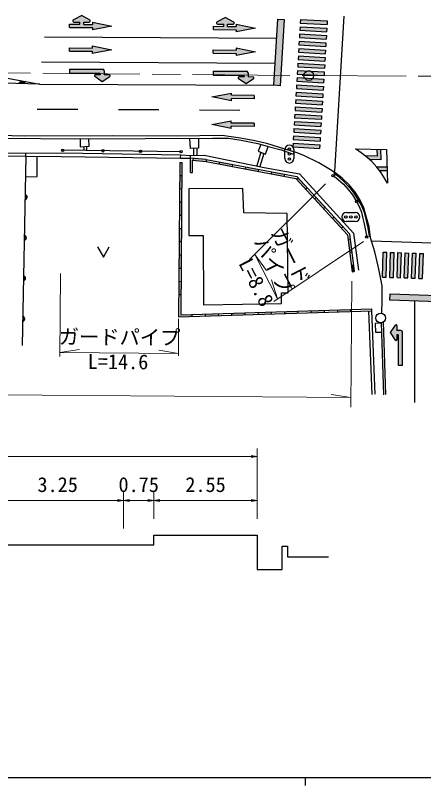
# Model space of a CAD drawing. Units: millimetres at full size, sheet at 1:1000, with parts at other scales. Extents: x 40000 to 680000, y 20000 to 380000.
# Drawn here: x 332252 to 382628, y 204000 to 298999 of the extents above; entities that cross this region are included whole.
import ezdxf
from ezdxf.enums import TextEntityAlignment as Align

# ---------------------------------------------------------------- set-up
doc = ezdxf.new("R2010")
doc.units = ezdxf.units.MM
doc.header["$LTSCALE"] = 1000
doc.linetypes.add('CHAIN', pattern=[18.5, 12, -1.5, 3.5, -1.5])
for name, color, linetype, lineweight in [('M-BGD', 7, 'Continuous', 25), ('M-BMK', 2, 'CHAIN', 13), ('M-BMK-SRVR', 3, 'Continuous', 25), ('M-STR-HTXT', 7, 'Continuous', 13), ('M-STR-STRC', 7, 'Continuous', 25), ('M-TTL-BAND', 7, 'Continuous', 25)]:
    doc.layers.add(name, color=color, linetype=linetype, lineweight=lineweight)
doc.styles.add('ＭＳ ゴシック', font='')
doc.styles.get('ＭＳ ゴシック').set_extended_font_data('MS Gothic')

# ---------------------------------------------------------------- blocks, each defined once
blk = doc.blocks.new('open_arrow')
at = {"color": 0, "linetype": 'Continuous', "lineweight": -2}
blk.add_lwpolyline([(7.5, 1.25), (0, 0), (7.5, -1.25)], dxfattribs=at)

msp = doc.modelspace()

# ---------------------------------------------------------------- hatches: boundary and pattern name
at = {"layer": 'M-BGD'}
for points in [[(355814, 281234), (354187, 281378), (354165, 281129), (355792, 280985)], [(359048, 280627), (357443, 280929), (357397, 280683), (359001, 280381)], [(362257, 280023), (360652, 280325), (360606, 280079), (362211, 279777)], [(365467, 279418), (363862, 279720), (363816, 279475), (365420, 279173)], [(352783, 277585), (352797, 279218), (352547, 279220), (352533, 277588)], [(368278, 277739), (367174, 278942), (366990, 278773), (368094, 277570)], [(333446, 276892), (333434, 276266, 0.84072)], [(370485, 275332), (369382, 276535), (369197, 276366), (370301, 275163)], [(352755, 274320), (352769, 275953), (352519, 275955), (352505, 274322)], [(372692, 272925), (371589, 274128), (371405, 273959), (372508, 272756)], [(352728, 271054), (352742, 272687), (352492, 272689), (352478, 271056)], [(333347, 271893), (333335, 271267, 0.84072)], [(373774, 269787), (373574, 271408), (373326, 271377), (373526, 269757)], [(352701, 267788), (352714, 269421), (352464, 269423), (352451, 267790)], [(373974, 268167), (373726, 268136), (373818, 267385), (374066, 267416)], [(333248, 266894), (333236, 266268, 0.84072)], [(352673, 264522), (352687, 266155), (352437, 266157), (352423, 264525)], [(357289, 262216), (355657, 262163), (355665, 261914), (357297, 261966)], [(360553, 262321), (358921, 262268), (358929, 262018), (360561, 262071)], [(363817, 262426), (362185, 262373), (362193, 262123), (363825, 262176)], [(367081, 262530), (365449, 262478), (365457, 262228), (367089, 262281)], [(370345, 262635), (368713, 262583), (368721, 262333), (370353, 262385)], [(373609, 262740), (371977, 262688), (371985, 262438), (373618, 262490)], [(333149, 261895), (333137, 261269, 0.84072)], [(354024, 262111), (352392, 262059), (352400, 261809), (354032, 261861)]]:
    msp.add_hatch(color=256, dxfattribs=at).paths.add_polyline_path(points)
at = {"layer": 'M-STR-STRC'}
for points in [[(340214, 298176), (339471, 298182, -0.78564), (339404, 298466), (340454, 298999), (341426, 298448, -0.77336), (341351, 298167), (340681, 298172), (340679, 297897), (341758, 297889), (341760, 298164), (344154, 297671), (341753, 297216), (341755, 297491), (338944, 297514), (338947, 297911), (340212, 297901)], [(357958, 297916), (357215, 297922, -0.78564), (357148, 298206), (358199, 298739), (359170, 298188, -0.77336), (359095, 297907), (358425, 297912), (358423, 297637), (359502, 297629), (359505, 297904), (361898, 297411), (359497, 296956), (359499, 297231), (356688, 297254), (356691, 297651), (357956, 297641)], [(365418, 298489), (364620, 298537), (364132, 290379), (364930, 290331)], [(370715, 297861), (370742, 298310), (367438, 298508), (367411, 298059)], [(370661, 296963), (370688, 297412), (367384, 297609), (367357, 297160)], [(370607, 296064), (370634, 296513), (367330, 296711), (367304, 296262)], [(370554, 295166), (370581, 295615), (367277, 295813), (367250, 295363)], [(341743, 294975), (338932, 294997), (338928, 294599), (341740, 294577), (341737, 294302), (344138, 294757), (341745, 295250)], [(359487, 294715), (356676, 294737), (356673, 294339), (359484, 294317), (359482, 294042), (361882, 294497), (359489, 294990)], [(370500, 294267), (370527, 294717), (367223, 294914), (367196, 294465)], [(370446, 293369), (370473, 293818), (367169, 294016), (367142, 293567)], [(370392, 292471), (370419, 292920), (367116, 293117), (367089, 292668)], [(343221, 291663), (343840, 291660, -0.74206), (343895, 291477), (342967, 290865), (342044, 291486, -0.74206), (342101, 291669), (342721, 291666), (342721, 291766, 0.41421), (342622, 291866), (338916, 291885), (338918, 292385), (343024, 292364, -0.41388), (343223, 292164)], [(360965, 291403), (361585, 291400, -0.74206), (361639, 291217), (360711, 290605), (359789, 291226, -0.74206), (359845, 291409), (360465, 291406), (360465, 291506, 0.41421), (360366, 291606), (356660, 291626), (356662, 292126), (360768, 292104, -0.41388), (360967, 291904)], [(370339, 291572), (370366, 292021), (367062, 292219), (367035, 291770)], [(333532, 290844), (332983, 290944), (332619, 290599), (333255, 290582)], [(370285, 290674), (370312, 291123), (367008, 291321), (366981, 290871)], [(370231, 289775), (370258, 290225), (366954, 290422), (366927, 289973)], [(358906, 288746), (361717, 288724), (361720, 289121), (358909, 289144), (358911, 289419), (356510, 288964), (358904, 288471)], [(370178, 288877), (370204, 289326), (366901, 289524), (366874, 289075)], [(370124, 287979), (370151, 288428), (366847, 288625), (366820, 288176)], [(370070, 287080), (370097, 287529), (366793, 287727), (366766, 287278)], [(358888, 285318), (361700, 285296), (361703, 285693), (358892, 285716), (358894, 285991), (356493, 285536), (358886, 285043)], [(370016, 286182), (370043, 286631), (366739, 286829), (366713, 286379)], [(369909, 284385), (369936, 284834), (366632, 285032), (366605, 284583)], [(369963, 285283), (369989, 285733), (366686, 285930), (366659, 285481)], [(369855, 283487), (369882, 283936), (366578, 284133), (366551, 283684)], [(369801, 282588), (369828, 283037), (366524, 283235), (366498, 282786)], [(377319, 282481), (376868, 282492), (376891, 281642), (375420, 281675), (375619, 281520), (375967, 281213), (377353, 281182)], [(378122, 279815), (378111, 280266), (376847, 280293), (376872, 280264), (377216, 279835)], [(378104, 269785), (377654, 269800), (377549, 266722), (377998, 266706)], [(379004, 269754), (378554, 269769), (378448, 266691), (378898, 266675)], [(379903, 269723), (379453, 269738), (379348, 266660), (379797, 266645)], [(380802, 269692), (380353, 269708), (380247, 266629), (380697, 266614)], [(381702, 269661), (381252, 269677), (381146, 266598), (381596, 266583)], [(382601, 269630), (382152, 269646), (382046, 266567), (382496, 266552)], [(387913, 263531), (387941, 264330), (378482, 264655), (378454, 263855)], [(379335, 260116), (379336, 260736, 0.74206), (379153, 260792), (378534, 259868), (379149, 258942, 0.74206), (379333, 258997), (379334, 259616), (379434, 259616, -0.41421), (379533, 259516), (379527, 255810), (380027, 255809), (380034, 259915, 0.41388), (379835, 260115)]]:
    msp.add_hatch(color=256, dxfattribs=at).paths.add_polyline_path(points)

# ---------------------------------------------------------------- linework, layer by layer
at = {"layer": 'M-BGD'}
for p, q in [((352689, 282178), (338077, 282361)), ((340679, 282816), (340681, 282328)), ((341025, 282834), (341034, 282324)), ((354228, 282606), (354237, 281744)), ((354634, 282611), (354635, 281754)), ((333540, 281617), (333543, 282017)), ((333540, 281617), (337915, 281581)), ((333543, 282017), (338088, 282032)), ((338088, 282032), (352658, 281793)), ((352640, 281401), (353845, 281409)), ((352658, 281793), (353843, 281735)), ((355811, 281236), (353845, 281409)), ((354187, 281378), (354165, 281129)), ((355814, 281234), (355792, 280985)), ((362537, 282126), (362030, 280432)), ((362908, 281971), (362423, 280350)), ((352560, 280853), (352810, 280851)), ((354109, 279633), (354097, 281135)), ((357443, 280929), (357397, 280683)), ((359048, 280627), (359001, 280381)), ((360652, 280325), (360606, 280079)), ((353859, 279631), (354109, 279633)), ((362257, 280023), (362211, 279777)), ((363862, 279720), (363816, 279475)), ((365467, 279418), (365420, 279173)), ((352797, 279218), (352547, 279220)), ((367174, 278942), (366990, 278773)), ((352783, 277585), (352533, 277588)), ((368278, 277739), (368094, 277570)), ((369382, 276535), (369197, 276366)), ((352769, 275953), (352519, 275955)), ((370485, 275332), (370301, 275163)), ((352755, 274320), (352505, 274322)), ((371589, 274128), (371405, 273959)), ((352742, 272687), (352492, 272689)), ((372692, 272925), (372508, 272756)), ((352728, 271054), (352478, 271056)), ((373574, 271408), (373326, 271377)), ((352714, 269421), (352464, 269423)), ((373774, 269787), (373526, 269757)), ((373974, 268167), (373726, 268136)), ((352701, 267788), (352451, 267790)), ((373818, 267385), (374066, 267416)), ((352687, 266155), (352437, 266157)), ((352673, 264522), (352423, 264525)), ((357289, 262216), (357297, 261966)), ((358921, 262268), (358929, 262018)), ((360553, 262321), (360561, 262071)), ((362185, 262373), (362193, 262123)), ((363817, 262426), (363825, 262176)), ((365449, 262478), (365457, 262228)), ((367081, 262530), (367089, 262281)), ((368713, 262583), (368721, 262333)), ((370345, 262635), (370353, 262385)), ((371977, 262688), (371985, 262438)), ((373609, 262740), (373618, 262490)), ((375846, 262559), (376250, 252259)), ((376187, 262823), (376195, 262573)), ((376195, 262573), (376600, 252273)), ((352392, 262059), (352400, 261809)), ((354024, 262111), (354032, 261861)), ((355657, 262163), (355665, 261914)), ((377968, 252221), (377686, 261190))]:
    msp.add_line(p, q, dxfattribs=at)
for points in [[(377476, 262253), (377524, 263857), (377499, 265659), (377064, 267909), (376622, 269822), (376071, 271573), (375901, 272901), (375510, 274377), (375239, 275283), (374842, 276145), (374213, 277173), (373449, 278099), (372569, 278935), (371853, 279519), (371155, 279959), (369718, 280809), (367843, 281705), (366919, 282079), (365500, 282518), (363269, 283211), (361605, 283575), (360012, 283846), (358877, 284020), (357763, 284167), (352237, 284108), (344277, 284125), (333359, 284123), (325547, 284307)], [(331213, 283843), (339549, 283780), (348274, 283800), (356588, 283850), (358537, 283846), (360110, 283592), (362176, 283179), (363440, 282825), (365060, 282425), (366199, 282018), (366572, 281891), (366669, 282156)], [(340261, 283782), (340263, 282795), (341343, 282850), (341307, 283784)], [(354842, 283840), (354839, 282614), (353852, 282600), (353793, 283833)], [(309237, 282185), (316258, 282155), (333543, 282017)], [(362526, 283081), (362214, 282261), (363120, 281883), (363454, 282822)], [(309297, 258677), (309235, 281785), (316255, 281756), (333540, 281617), (333078, 258303)], [(333490, 279090), (334936, 279127), (334956, 281605)], [(337915, 281581), (352640, 281401), (352658, 281793)], [(353859, 279631), (353843, 281735), (355532, 281776), (362958, 280239), (367333, 279457), (373985, 272135), (374610, 267570)], [(355811, 281236), (367003, 279129), (373495, 272050), (374066, 267416)], [(352560, 280853), (352400, 261809), (376195, 262573)], [(352810, 280851), (352653, 262067), (376187, 262823)], [(354109, 279633), (354097, 281135), (355792, 280985), (366875, 278899), (373256, 271940), (373818, 267385)], [(371595, 279682), (371537, 279579), (371931, 279278), (372729, 278544), (373518, 277741), (374020, 277074), (374532, 276273), (374965, 275523), (375277, 274731), (375510, 273869), (375758, 272814), (375878, 272003), (375897, 271753), (376045, 271778)], [(371469, 279230), (371810, 279001), (372753, 278187), (373316, 277538), (373849, 276853), (374357, 276047), (374671, 275432), (374961, 274739), (375144, 273948), (375311, 273286), (375616, 271663)], [(342395, 270469), (343111, 269174), (343827, 270469)], [(377441, 261041), (376658, 261009), (376691, 259942), (377475, 259940)], [(377718, 252213), (377440, 261076), (377440, 261082)], [(254112, 235628), (261595, 235628), (261595, 234798), (264095, 234798), (276845, 234798), (276845, 233705), (280595, 233705), (296845, 233705), (313095, 233705), (329345, 233705), (345595, 233705), (349345, 233705), (349345, 234905), (362095, 234905), (362095, 230644), (365158, 230644), (365158, 233547), (365850, 233547), (365850, 232234), (370880, 232234)]]:
    msp.add_lwpolyline(points, dxfattribs=at)
msp.add_lwpolyline([(365785, 274551), (360436, 274640), (360337, 277647), (353653, 277596), (353656, 271869), (355412, 271857), (355450, 263286), (365084, 263467), (365105, 264784), (365910, 264777)], close=True, dxfattribs=at)
for centre, radius in [((338077, 282361), 150), ((343077, 282298), 150), ((347690, 282240), 150), ((352689, 282178), 150), ((371469, 279230), 150), ((374357, 276047), 150), ((375616, 271663), 150), ((377328, 261672), 600)]:
    msp.add_circle(centre, radius, dxfattribs=at)
for centre in [(333386, 276580), (333287, 271581), (333188, 266582), (333088, 261583)]:
    msp.add_arc(centre, 318, 278.75592, 78.97365, dxfattribs=at)
at = {"layer": 'M-BMK'}
msp.add_lwpolyline([(69701, 293814), (169134, 293320), (368460, 291583), (467872, 291021), (567478, 290151)], dxfattribs=at)
at = {"layer": 'M-BMK-SRVR'}
msp.add_circle((368460, 291583), 600, dxfattribs=at)
at = {"layer": 'M-STR-HTXT'}
for p, q in [((370529, 278208), (361163, 268881)), ((375214, 271097), (364138, 263723)), ((361802, 269517), (364613, 264039)), ((361802, 269517), (363250, 267535)), ((337731, 256942), (337809, 267176)), ((364613, 264039), (363848, 266371)), ((373652, 250665), (373770, 266201)), ((352365, 257029), (352400, 261581)), ((337735, 257415), (340163, 257780)), ((352367, 257303), (349945, 257706)), ((337735, 257415), (352367, 257303)), ((159229, 253487), (373661, 251856)), ((373661, 251856), (371240, 252258)), ((362095, 236905), (362095, 245590)), ((261595, 244590), (362095, 244590)), ((345595, 235705), (345595, 240161)), ((349345, 236905), (349345, 240161)), ((329345, 239161), (345595, 239161)), ((345595, 239161), (349345, 239161)), ((349345, 239161), (362095, 239161))]:
    msp.add_line(p, q, dxfattribs=at)
at = {"layer": 'M-STR-STRC'}
for p, q in [((340454, 298999), (339404, 298466)), ((340454, 298999), (341426, 298448)), ((358199, 298739), (357148, 298206)), ((358199, 298739), (359170, 298188)), ((367438, 298508), (367411, 298059)), ((367438, 298508), (370742, 298310)), ((370742, 298310), (370715, 297861)), ((372788, 298912), (371641, 279725)), ((338944, 297514), (338947, 297911)), ((338944, 297514), (341755, 297491)), ((338947, 297911), (340212, 297901)), ((339471, 298182), (340214, 298176)), ((340212, 297901), (340214, 298176)), ((340679, 297897), (340681, 298172)), ((340679, 297897), (341758, 297889)), ((340681, 298172), (341351, 298167)), ((344154, 297671), (341753, 297216)), ((341755, 297491), (341753, 297216)), ((341760, 298164), (341758, 297889)), ((341760, 298164), (344154, 297671)), ((356688, 297254), (356691, 297651)), ((356691, 297651), (357956, 297641)), ((357215, 297922), (357958, 297916)), ((357956, 297641), (357958, 297916)), ((358423, 297637), (358425, 297912)), ((358423, 297637), (359502, 297629)), ((358425, 297912), (359095, 297907)), ((361898, 297411), (359497, 296956)), ((359505, 297904), (359502, 297629)), ((359505, 297904), (361898, 297411)), ((367384, 297609), (367357, 297160)), ((367384, 297609), (370688, 297412)), ((367411, 298059), (370715, 297861)), ((370688, 297412), (370661, 296963)), ((356688, 297254), (359499, 297231)), ((359499, 297231), (359497, 296956)), ((367330, 296711), (367304, 296262)), ((367330, 296711), (370634, 296513)), ((367357, 297160), (370661, 296963)), ((370634, 296513), (370607, 296064)), ((335848, 296338), (364479, 296191)), ((367277, 295813), (367250, 295363)), ((367277, 295813), (370581, 295615)), ((367304, 296262), (370607, 296064)), ((370581, 295615), (370554, 295166)), ((338928, 294599), (338932, 294997)), ((338928, 294599), (341740, 294577)), ((338932, 294997), (341743, 294975)), ((344138, 294757), (341737, 294302)), ((341740, 294577), (341737, 294302)), ((341745, 295250), (341743, 294975)), ((341745, 295250), (344138, 294757)), ((356673, 294339), (356676, 294737)), ((356676, 294737), (359487, 294715)), ((361882, 294497), (359482, 294042)), ((359489, 294990), (359487, 294715)), ((359489, 294990), (361882, 294497)), ((367223, 294914), (367196, 294465)), ((367223, 294914), (370527, 294717)), ((367250, 295363), (370554, 295166)), ((370527, 294717), (370500, 294267)), ((356673, 294339), (359484, 294317)), ((359484, 294317), (359482, 294042)), ((367169, 294016), (367142, 293567)), ((367142, 293567), (370446, 293369)), ((367169, 294016), (370473, 293818)), ((367196, 294465), (370500, 294267)), ((370473, 293818), (370446, 293369)), ((335479, 293266), (364296, 293118)), ((367116, 293117), (367089, 292668)), ((367089, 292668), (370392, 292471)), ((367116, 293117), (370419, 292920)), ((370419, 292920), (370392, 292471)), ((338918, 292385), (338916, 291885)), ((338916, 291885), (342622, 291866)), ((338918, 292385), (343024, 292364)), ((342721, 291666), (342101, 291669)), ((342721, 291766), (342721, 291666)), ((343223, 292164), (343221, 291663)), ((343840, 291660), (343221, 291663)), ((356662, 292126), (356660, 291626)), ((356662, 292126), (360768, 292104)), ((360967, 291904), (360965, 291403)), ((367062, 292219), (367035, 291770)), ((367035, 291770), (370339, 291572)), ((367062, 292219), (370366, 292021)), ((370366, 292021), (370339, 291572)), ((332983, 290944), (332619, 290599)), ((333532, 290844), (333255, 290582)), ((342044, 291486), (342967, 290865)), ((342967, 290865), (343895, 291477)), ((356660, 291626), (360366, 291606)), ((359789, 291226), (360711, 290605)), ((360465, 291406), (359845, 291409)), ((360465, 291506), (360465, 291406)), ((360711, 290605), (361639, 291217)), ((361585, 291400), (360965, 291403)), ((367008, 291321), (366981, 290871)), ((366981, 290871), (370285, 290674)), ((367008, 291321), (370312, 291123)), ((370312, 291123), (370285, 290674)), ((335266, 290527), (364132, 290379)), ((366954, 290422), (366927, 289973)), ((366927, 289973), (370231, 289775)), ((366954, 290422), (370258, 290225)), ((370258, 290225), (370231, 289775)), ((356510, 288964), (358911, 289419)), ((358904, 288471), (356510, 288964)), ((358909, 289144), (358911, 289419)), ((361720, 289121), (358909, 289144)), ((361720, 289121), (361717, 288724)), ((366901, 289524), (366874, 289075)), ((366874, 289075), (370178, 288877)), ((366901, 289524), (370204, 289326)), ((370204, 289326), (370178, 288877)), ((358904, 288471), (358906, 288746)), ((361717, 288724), (358906, 288746)), ((366847, 288625), (366820, 288176)), ((366820, 288176), (370124, 287979)), ((366847, 288625), (370151, 288428)), ((370151, 288428), (370124, 287979)), ((339957, 287383), (334957, 287409)), ((349957, 287332), (344957, 287358)), ((359957, 287281), (354957, 287306)), ((366793, 287727), (366766, 287278)), ((366766, 287278), (370070, 287080)), ((366793, 287727), (370097, 287529)), ((370097, 287529), (370070, 287080)), ((356493, 285536), (358894, 285991)), ((358892, 285716), (358894, 285991)), ((366739, 286829), (366713, 286379)), ((366713, 286379), (370016, 286182)), ((366739, 286829), (370043, 286631)), ((370043, 286631), (370016, 286182)), ((358886, 285043), (356493, 285536)), ((358886, 285043), (358888, 285318)), ((361700, 285296), (358888, 285318)), ((361703, 285693), (358892, 285716)), ((361703, 285693), (361700, 285296)), ((366632, 285032), (366605, 284583)), ((366632, 285032), (369936, 284834)), ((366686, 285930), (366659, 285481)), ((366659, 285481), (369963, 285283)), ((366686, 285930), (369989, 285733)), ((369989, 285733), (369963, 285283)), ((366578, 284133), (366551, 283684)), ((366578, 284133), (369882, 283936)), ((366605, 284583), (369909, 284385)), ((369936, 284834), (369909, 284385)), ((366524, 283235), (366498, 282786)), ((366524, 283235), (369828, 283037)), ((366551, 283684), (369855, 283487)), ((369882, 283936), (369855, 283487)), ((365516, 281343), (365516, 282443)), ((366498, 282786), (369801, 282588)), ((366616, 282443), (366616, 281343)), ((369828, 283037), (369801, 282588)), ((378111, 280266), (376847, 280293)), ((378122, 279815), (377216, 279835)), ((373095, 274693), (374195, 274693)), ((374195, 273593), (373095, 273593)), ((376186, 271207), (395479, 270544)), ((377549, 266722), (377654, 269800)), ((377654, 269800), (378104, 269785)), ((377998, 266706), (378104, 269785)), ((378448, 266691), (378554, 269769)), ((378554, 269769), (379004, 269754)), ((378898, 266675), (379004, 269754)), ((379348, 266660), (379453, 269738)), ((379453, 269738), (379903, 269723)), ((379797, 266645), (379903, 269723)), ((380247, 266629), (380353, 269708)), ((380353, 269708), (380802, 269692)), ((380697, 266614), (380802, 269692)), ((381146, 266598), (381252, 269677)), ((381252, 269677), (381702, 269661)), ((381596, 266583), (381702, 269661)), ((382046, 266567), (382152, 269646)), ((382152, 269646), (382601, 269630)), ((382496, 266552), (382601, 269630)), ((377549, 266722), (377998, 266706)), ((378448, 266691), (378898, 266675)), ((379348, 266660), (379797, 266645)), ((380247, 266629), (380697, 266614)), ((381146, 266598), (381596, 266583)), ((382046, 266567), (382496, 266552)), ((381517, 263750), (381495, 251259)), ((378534, 259868), (379153, 260792)), ((379336, 260736), (379335, 260116)), ((379149, 258942), (378534, 259868)), ((379334, 259616), (379333, 258997)), ((379434, 259616), (379334, 259616)), ((379835, 260115), (379335, 260116)), ((379527, 255810), (379533, 259516)), ((380027, 255809), (380034, 259915)), ((380027, 255809), (379527, 255810))]:
    msp.add_line(p, q, dxfattribs=at)
for points in [[(364132, 290379), (364620, 298537), (365418, 298489), (364930, 290331)], [(335266, 290527), (307129, 291293), (279035, 292362), (319898, 293334)], [(374203, 282560), (378055, 282462), (378160, 278326), (377692, 279149), (377323, 279701), (376872, 280264), (376236, 280976), (375619, 281520), (374938, 282052)], [(387913, 263531), (378454, 263855), (378482, 264655), (387941, 264330)]]:
    msp.add_lwpolyline(points, close=True, dxfattribs=at)
for points in [[(376868, 282492), (376891, 281642), (375420, 281675)], [(377319, 282481), (377353, 281182), (375967, 281213)]]:
    msp.add_lwpolyline(points, dxfattribs=at)
for centre in [(366072, 282517), (366072, 281897), (366072, 281277), (373029, 274137), (373649, 274137), (374269, 274137)]:
    msp.add_circle(centre, 150, dxfattribs=at)
for centre, radius, start, end in [((339472, 298332), 150, 116.92836, 269.54701), ((341352, 298317), 150, 269.54701, 60.41519), ((357216, 298072), 150, 116.92836, 269.54701), ((359096, 298057), 150, 269.54701, 60.41519), ((342100, 291569), 100, 89.7059, 236.01583), ((342621, 291766), 100, 359.7059, 89.7059), ((343023, 292164), 200, 359.77024, 89.7059), ((343840, 291560), 100, 303.39597, 89.7059), ((360767, 291904), 200, 359.77024, 89.7059), ((359845, 291309), 100, 89.7059, 236.01583), ((360365, 291506), 100, 359.7059, 89.7059), ((361584, 291300), 100, 303.39597, 89.7059), ((366066, 282443), 550, 90, 180), ((366066, 282443), 550, 0, 90), ((366066, 281343), 550, 180, 270), ((366066, 281343), 550, 270, 0), ((373095, 274143), 550, 90, 180), ((374195, 274143), 550, 0, 90), ((373095, 274143), 550, 180, 270), ((374195, 274143), 550, 270, 0), ((379236, 260736), 100, 359.89681, 146.20674), ((379433, 259516), 100, 359.89681, 89.89681), ((379834, 259915), 200, 359.89681, 89.83246), ((379233, 258997), 100, 213.58688, 359.89681)]:
    msp.add_arc(centre, radius, start, end, dxfattribs=at)
at = {"layer": 'M-TTL-BAND'}
for p, q in [((40000, 205000), (579000, 205000)), ((368000, 205000), (368000, 204000))]:
    msp.add_line(p, q, dxfattribs=at)

# ---------------------------------------------------------------- block references
at = {"layer": 'M-STR-HTXT', "xscale": 100, "yscale": 100, "rotation": 180}
for p in [(362095, 244590), (345595, 239161), (349345, 239161), (362095, 239161)]:
    msp.add_blockref('open_arrow', p, dxfattribs=at)
at = {"layer": 'M-STR-HTXT', "xscale": 100, "yscale": 100}
for p in [(345595, 239161), (349345, 239161)]:
    msp.add_blockref('open_arrow', p, dxfattribs=at)

# ---------------------------------------------------------------- texts
at = {"layer": 'M-STR-HTXT', "style": 'ＭＳ ゴシック'}
for s, rotation, p in [('ガード', 297.166, (363227, 272012)), ('パイプ', 297.166, (361121, 270843)), ('L=8.8', 297.166, (359250, 268188)), ('ガードパイプ', 359.564, (337597, 257914)), ('L=14.6', 359.564, (341165, 254848))]:
    msp.add_text(s, height=1833, rotation=rotation, dxfattribs=at).set_placement(p, align=Align.BOTTOM_LEFT)
for s, p in [('3.25', (337470, 239661)), ('0.75', (347470, 239661)), ('2.55', (355720, 239661))]:
    msp.add_text(s, height=1833, dxfattribs=at).set_placement(p, align=Align.BOTTOM_CENTER)

doc.saveas('drawing.dxf')
